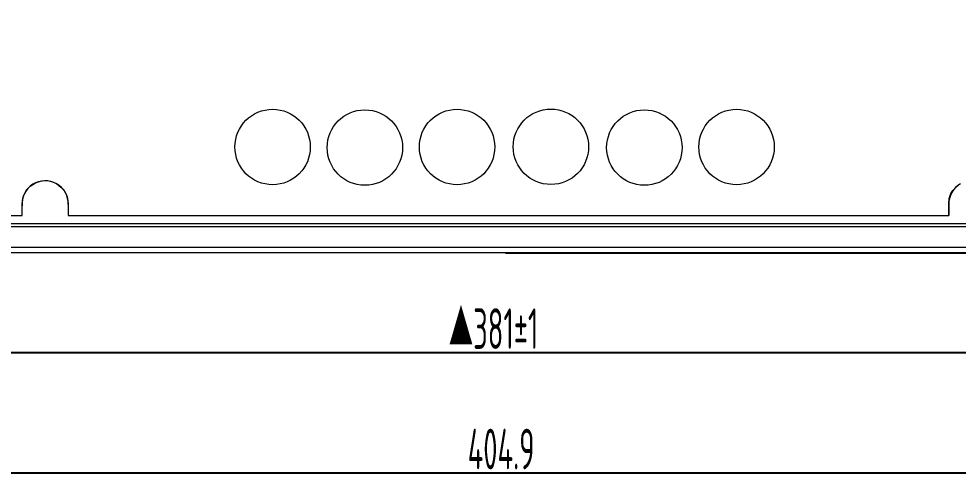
# Model space of a CAD drawing. Header units: millimetres. Extents: x 2768 to 3957, y 940 to 1781.
# Drawn here: x 2964.9 to 3126.9, y 1383.3 to 1462.8 of the extents above; entities that cross this region are included whole.
import ezdxf

# ---------------------------------------------------------------- set-up
doc = ezdxf.new("R2010")
doc.units = ezdxf.units.MM
doc.layers.add('layer 1', color=7, linetype='Continuous')
doc.layers.add('尺寸标注', color=2, linetype='Continuous', lineweight=25)
doc.layers.add('粗实线', color=7, linetype='Continuous', lineweight=50)
doc.styles.add('SGW', font='gbenor.shx', dxfattribs={"width": 0.6, "bigfont": 'hztxt.shx'})
doc.dimstyles.new('线性', dxfattribs={"dimtxt": 7, "dimasz": 3.5, "dimexe": 1.25, "dimexo": 0.625, "dimtad": 1, "dimdsep": 46, "dimtxsty": 'SGW', "dimcen": 2.5, "dimadec": 0, "dimazin": 0, "dimtfac": 1, "dimtmove": 0, "dimatfit": 3, "dimfxl": 0, "dimarcsym": 0})

# ---------------------------------------------------------------- blocks, each defined once
blk = doc.blocks.new('*D2')
at = {"layer": 'Defpoints', "color": 0, "transparency": 16777216}
for p in [(2857.49, 1435.65), (3238.49, 1435.65), (3238.49, 1405.25)]:
    blk.add_point(p, dxfattribs=at)
at = {"layer": '尺寸标注', "color": 0, "lineweight": -2, "transparency": 16777216}
for p, q in [((2857.49, 1435.03), (2857.49, 1404)), ((3238.49, 1435.03), (3238.49, 1404)), ((2860.99, 1405.25), (3234.99, 1405.25))]:
    blk.add_line(p, q, dxfattribs=at)
at = {"layer": '尺寸标注', "color": 0, "transparency": 16777216}
for points in [[(2860.99, 1405.83), (2860.99, 1404.67), (2857.49, 1405.25)], [(3234.99, 1405.83), (3234.99, 1404.67), (3238.49, 1405.25)]]:
    blk.add_solid(points, dxfattribs=at)
at = {"layer": '尺寸标注', "color": 0, "transparency": 16777216, "insert": (3046.81, 1409.37), "char_height": 7, "attachment_point": 5, "style": 'SGW'}
blk.add_mtext('\\M+181A3381%%P1', dxfattribs=at)
blk = doc.blocks.new('_DotSmall')
at = {"color": 0, "linetype": 'ByBlock', "const_width": 0.5}
blk.add_lwpolyline([(-0.0625, 0, 1), (0.0625, 0, 1)], format="xyb", close=True, dxfattribs=at)
blk = doc.blocks.new('*D5')
at = {"layer": 'Defpoints', "color": 0, "transparency": 16777216}
for p in [(2845.68, 1489.72), (3250.54, 1487.47), (3250.54, 1384.51)]:
    blk.add_point(p, dxfattribs=at)
at = {"layer": '尺寸标注', "color": 0, "lineweight": -2, "transparency": 16777216}
for p, q in [((2845.68, 1489.1), (2845.68, 1383.26)), ((3250.54, 1486.85), (3250.54, 1383.26)), ((2849.18, 1384.51), (3247.04, 1384.51))]:
    blk.add_line(p, q, dxfattribs=at)
at = {"layer": '尺寸标注', "color": 0, "transparency": 16777216}
for points in [[(2849.18, 1385.09), (2849.18, 1383.93), (2845.68, 1384.51)], [(3247.04, 1385.09), (3247.04, 1383.93), (3250.54, 1384.51)]]:
    blk.add_solid(points, dxfattribs=at)
at = {"layer": '尺寸标注', "color": 0, "transparency": 16777216, "insert": (3048.11, 1388.63), "char_height": 7, "attachment_point": 5, "style": 'SGW'}
blk.add_mtext('404.9', dxfattribs=at)
blk = doc.blocks.new('*D6')
at = {"layer": 'Defpoints', "color": 0, "transparency": 16777216}
for p in [(3048.36, 1617.42), (3281.8, 1617.42), (3048.24, 1422.42)]:
    blk.add_point(p, dxfattribs=at)
at = {"layer": '尺寸标注', "color": 0, "lineweight": -2, "transparency": 16777216}
for p, q in [((3048.98, 1617.42), (3283.05, 1617.42)), ((3281.8, 1425.92), (3281.8, 1613.92)), ((3048.87, 1422.42), (3283.05, 1422.42))]:
    blk.add_line(p, q, dxfattribs=at)
at = {"layer": '尺寸标注', "color": 0, "transparency": 16777216}
for points in [[(3281.22, 1613.92), (3282.38, 1613.92), (3281.8, 1617.42)], [(3281.22, 1425.92), (3282.38, 1425.92), (3281.8, 1422.42)]]:
    blk.add_solid(points, dxfattribs=at)
at = {"layer": '尺寸标注', "color": 0, "transparency": 16777216, "insert": (3277.67, 1519.92), "char_height": 7, "attachment_point": 5, "rotation": 90, "style": 'SGW'}
blk.add_mtext('195', dxfattribs=at)

msp = doc.modelspace()

# ---------------------------------------------------------------- linework, layer by layer
at = {"layer": 'layer 1', "lineweight": 9}
for points in [[(2967.347, 1434.244), (2966.097, 1433.452), (2965.387, 1432.034), (2965.502, 1430.559)], [(2971.467, 1434.338), (2970.182, 1435.072), (2968.597, 1435.035), (2967.347, 1434.244)], [(2973.478, 1430.742), (2973.525, 1432.22), (2972.751, 1433.604), (2971.467, 1434.338)], [(2973.478, 1430.996), (2973.478, 1430.996), (2973.478, 1428.871), (2973.478, 1428.871)], [(2973.478, 1430.996), (2973.478, 1430.996), (2973.478, 1428.871), (2973.478, 1428.871)], [(2973.478, 1430.996), (2973.478, 1430.996), (2973.478, 1428.871), (2973.478, 1428.871)], [(2973.478, 1430.996), (2973.478, 1430.996), (2973.478, 1428.871), (2973.478, 1428.871)], [(2973.478, 1430.996), (2973.478, 1430.996), (2973.478, 1428.871), (2973.478, 1428.871)], [(2973.478, 1430.996), (2973.478, 1430.996), (2973.478, 1428.871), (2973.478, 1428.871)], [(2973.478, 1430.996), (2973.478, 1430.996), (2973.478, 1428.871), (2973.478, 1428.871)], [(2973.478, 1430.996), (2973.478, 1430.996), (2973.478, 1428.871), (2973.478, 1428.871)], [(2973.478, 1430.996), (2973.478, 1430.996), (2973.478, 1428.871), (2973.478, 1428.871)], [(2973.478, 1430.996), (2973.478, 1430.996), (2973.478, 1428.871), (2973.478, 1428.871)], [(2973.478, 1430.996), (2973.478, 1430.996), (2973.478, 1428.871), (2973.478, 1428.871)], [(2973.478, 1430.996), (2973.478, 1430.996), (2973.478, 1428.871), (2973.478, 1428.871)], [(2973.478, 1430.996), (2973.478, 1430.996), (2973.478, 1428.871), (2973.478, 1428.871)], [(2973.478, 1430.996), (2973.478, 1430.996), (2973.478, 1428.871), (2973.478, 1428.871)], [(2973.478, 1430.996), (2973.478, 1430.996), (2973.478, 1428.871), (2973.478, 1428.871)], [(2973.478, 1430.996), (2973.478, 1430.996), (2973.478, 1428.871), (2973.478, 1428.871)], [(2973.478, 1430.996), (2973.478, 1430.996), (2973.478, 1428.871), (2973.478, 1428.871)], [(2973.478, 1430.996), (2973.478, 1430.996), (2973.478, 1428.871), (2973.478, 1428.871)], [(2973.478, 1430.996), (2973.478, 1430.996), (2973.478, 1428.871), (2973.478, 1428.871)], [(2973.478, 1430.996), (2973.478, 1430.996), (2973.478, 1428.871), (2973.478, 1428.871)], [(2973.478, 1430.996), (2973.478, 1430.996), (2973.478, 1428.871), (2973.478, 1428.871)], [(2973.478, 1430.996), (2973.478, 1430.996), (2973.478, 1430.996), (2973.478, 1430.996)], [(2973.478, 1428.871), (2973.478, 1428.871), (2973.478, 1428.871), (2973.478, 1428.871)], [(2976.475, 1428.871), (2976.475, 1428.871), (3124.804, 1428.871), (3124.804, 1428.871)], [(2976.475, 1428.871), (2976.475, 1428.871), (3124.804, 1428.871), (3124.804, 1428.871)], [(2976.475, 1428.871), (2976.475, 1428.871), (3124.804, 1428.871), (3124.804, 1428.871)], [(2976.475, 1428.871), (2976.475, 1428.871), (3124.804, 1428.871), (3124.804, 1428.871)], [(2976.475, 1428.871), (2976.475, 1428.871), (3124.804, 1428.871), (3124.804, 1428.871)], [(2976.475, 1428.871), (2976.475, 1428.871), (3124.804, 1428.871), (3124.804, 1428.871)], [(2976.475, 1428.871), (2976.475, 1428.871), (3124.804, 1428.871), (3124.804, 1428.871)], [(2976.475, 1428.871), (2976.475, 1428.871), (3124.804, 1428.871), (3124.804, 1428.871)], [(2976.475, 1428.871), (2976.475, 1428.871), (3124.804, 1428.871), (3124.804, 1428.871)], [(2976.475, 1428.871), (2976.475, 1428.871), (3124.804, 1428.871), (3124.804, 1428.871)], [(2976.475, 1428.871), (2976.475, 1428.871), (3124.804, 1428.871), (3124.804, 1428.871)], [(2976.475, 1428.871), (2976.475, 1428.871), (3124.804, 1428.871), (3124.804, 1428.871)], [(2976.475, 1428.871), (2976.475, 1428.871), (3124.804, 1428.871), (3124.804, 1428.871)], [(2976.475, 1428.871), (2976.475, 1428.871), (3124.804, 1428.871), (3124.804, 1428.871)], [(2976.475, 1428.871), (2976.475, 1428.871), (3124.804, 1428.871), (3124.804, 1428.871)], [(2976.475, 1428.871), (2976.475, 1428.871), (3124.804, 1428.871), (3124.804, 1428.871)], [(2976.475, 1428.871), (2976.475, 1428.871), (3124.804, 1428.871), (3124.804, 1428.871)], [(2976.475, 1428.871), (2976.475, 1428.871), (3124.804, 1428.871), (3124.804, 1428.871)], [(2976.475, 1428.871), (2976.475, 1428.871), (3124.804, 1428.871), (3124.804, 1428.871)], [(2976.475, 1428.871), (2976.475, 1428.871), (3124.804, 1428.871), (3124.804, 1428.871)], [(2976.475, 1428.871), (2976.475, 1428.871), (3124.804, 1428.871), (3124.804, 1428.871)], [(2976.475, 1428.871), (2976.475, 1428.871), (2976.475, 1428.871), (2976.475, 1428.871)]]:
    msp.add_open_spline(points, degree=3, dxfattribs=at)
at = {"layer": 'layer 1', "lineweight": 20}
for points in [[(2966.297, 1433.267), (2966.297, 1433.267), (2966.902, 1433.934), (2966.902, 1433.934)], [(2966.902, 1433.934), (2966.902, 1433.934), (2967.833, 1434.527), (2967.833, 1434.527)], [(2967.833, 1434.527), (2967.833, 1434.527), (2968.661, 1434.791), (2968.661, 1434.791)], [(2968.661, 1434.791), (2968.661, 1434.791), (2969.368, 1434.874), (2969.368, 1434.874)], [(2969.368, 1434.874), (2969.368, 1434.874), (2970.14, 1434.822), (2970.14, 1434.822)], [(2970.14, 1434.822), (2970.14, 1434.822), (2970.76, 1434.667), (2970.76, 1434.667)], [(2970.76, 1434.667), (2970.76, 1434.667), (2971.429, 1434.362), (2971.429, 1434.362)], [(2971.429, 1434.362), (2971.429, 1434.362), (2972.196, 1433.779), (2972.196, 1433.779)], [(2972.196, 1433.779), (2972.196, 1433.779), (2972.742, 1433.157), (2972.742, 1433.157)], [(2965.637, 1431.829), (2965.637, 1431.829), (2965.865, 1432.509), (2965.865, 1432.509)], [(2965.865, 1432.509), (2965.865, 1432.509), (2966.297, 1433.267), (2966.297, 1433.267)], [(2972.742, 1433.157), (2972.742, 1433.157), (2973.256, 1432.149), (2973.256, 1432.149)], [(2973.256, 1432.149), (2973.256, 1432.149), (2973.415, 1431.419), (2973.415, 1431.419)], [(2965.52, 1430.825), (2965.52, 1430.825), (2965.637, 1431.829), (2965.637, 1431.829)], [(2965.529, 1428.862), (2965.529, 1428.862), (2965.52, 1430.825), (2965.52, 1430.825)], [(2973.415, 1431.419), (2973.415, 1431.419), (2973.435, 1430.869), (2973.435, 1430.869)], [(2973.435, 1430.869), (2973.435, 1430.869), (2973.429, 1430.081), (2973.429, 1430.081)]]:
    msp.add_open_spline(points, degree=3, dxfattribs=at)
for points, knots in [([(2973.429, 1430.081), (2973.429, 1430.081), (2973.429, 1429.512), (2973.429, 1429.512), (2973.429, 1429.512), (2973.429, 1429.512), (2973.429, 1428.862), (2973.429, 1428.862)], [0.4, 0.4, 0.4, 0.4, 0.4045454545, 0.4045454545, 0.4045454545, 0.4045454645, 0.4090909091, 0.4090909091, 0.4090909091, 0.4090909091]), ([(2973.429, 1428.862), (2973.429, 1428.862), (2991.999, 1428.862), (2991.999, 1428.862), (2991.999, 1428.862), (2991.999, 1428.862), (3125.329, 1428.862), (3125.329, 1428.862)], [0.4090909091, 0.4090909091, 0.4090909091, 0.4090909091, 0.4136363636, 0.4136363636, 0.4136363636, 0.4136363736, 0.4181818182, 0.4181818182, 0.4181818182, 0.4181818182])]:
    msp.add_open_spline(points, degree=3, knots=knots, dxfattribs=at)
at = {"layer": '粗实线', "color": 7, "lineweight": 0}
for p, q in [((3193.612, 1427.425), (2902.872, 1427.425)), ((3193.612, 1426.925), (2902.872, 1426.925)), ((2902.872, 1423.425), (3193.612, 1423.425)), ((3193.612, 1422.425), (2902.872, 1422.425))]:
    msp.add_line(p, q, dxfattribs=at)
for centre in [(3008.712, 1440.675), (3024.612, 1440.574), (3040.512, 1440.675), (3056.702, 1440.714), (3072.812, 1440.574), (3088.712, 1440.675)]:
    msp.add_circle(centre, 6.5, dxfattribs=at)
for points in [[(3127.315, 1434.338), (3126.03, 1433.604), (3125.256, 1432.22), (3125.303, 1430.742)], [(3126.015, 1433.154), (3126.015, 1433.154), (3126.506, 1433.725), (3126.506, 1433.725)], [(3126.506, 1433.725), (3126.506, 1433.725), (3126.942, 1434.098), (3126.942, 1434.098)], [(3125.403, 1431.782), (3125.403, 1431.782), (3125.669, 1432.668), (3125.669, 1432.668)], [(3125.669, 1432.668), (3125.669, 1432.668), (3126.015, 1433.154), (3126.015, 1433.154)], [(3125.303, 1430.996), (3125.303, 1430.996), (3125.303, 1428.871), (3125.303, 1428.871)], [(3125.303, 1430.996), (3125.303, 1430.996), (3125.303, 1428.871), (3125.303, 1428.871)], [(3125.303, 1430.996), (3125.303, 1430.996), (3125.303, 1428.871), (3125.303, 1428.871)], [(3125.303, 1430.996), (3125.303, 1430.996), (3125.303, 1428.871), (3125.303, 1428.871)], [(3125.303, 1430.996), (3125.303, 1430.996), (3125.303, 1428.871), (3125.303, 1428.871)], [(3125.303, 1430.996), (3125.303, 1430.996), (3125.303, 1428.871), (3125.303, 1428.871)], [(3125.303, 1430.996), (3125.303, 1430.996), (3125.303, 1428.871), (3125.303, 1428.871)], [(3125.303, 1430.996), (3125.303, 1430.996), (3125.303, 1428.871), (3125.303, 1428.871)], [(3125.303, 1430.996), (3125.303, 1430.996), (3125.303, 1428.871), (3125.303, 1428.871)], [(3125.303, 1430.996), (3125.303, 1430.996), (3125.303, 1428.871), (3125.303, 1428.871)], [(3125.303, 1430.996), (3125.303, 1430.996), (3125.303, 1428.871), (3125.303, 1428.871)], [(3125.303, 1430.996), (3125.303, 1430.996), (3125.303, 1428.871), (3125.303, 1428.871)], [(3125.303, 1430.996), (3125.303, 1430.996), (3125.303, 1428.871), (3125.303, 1428.871)], [(3125.303, 1430.996), (3125.303, 1430.996), (3125.303, 1428.871), (3125.303, 1428.871)], [(3125.303, 1430.996), (3125.303, 1430.996), (3125.303, 1428.871), (3125.303, 1428.871)], [(3125.303, 1430.996), (3125.303, 1430.996), (3125.303, 1428.871), (3125.303, 1428.871)], [(3125.303, 1430.996), (3125.303, 1430.996), (3125.303, 1428.871), (3125.303, 1428.871)], [(3125.303, 1430.996), (3125.303, 1430.996), (3125.303, 1428.871), (3125.303, 1428.871)], [(3125.303, 1430.996), (3125.303, 1430.996), (3125.303, 1428.871), (3125.303, 1428.871)], [(3125.303, 1430.996), (3125.303, 1430.996), (3125.303, 1428.871), (3125.303, 1428.871)], [(3125.303, 1430.996), (3125.303, 1430.996), (3125.303, 1428.871), (3125.303, 1428.871)], [(3125.303, 1430.996), (3125.303, 1430.996), (3125.303, 1430.996), (3125.303, 1430.996)], [(3125.321, 1430.999), (3125.321, 1430.999), (3125.403, 1431.782), (3125.403, 1431.782)], [(3125.329, 1428.862), (3125.329, 1428.862), (3125.321, 1430.999), (3125.321, 1430.999)], [(3124.804, 1428.871), (3124.804, 1428.871), (3124.804, 1428.871), (3124.804, 1428.871)], [(3125.303, 1428.871), (3125.303, 1428.871), (3125.303, 1428.871), (3125.303, 1428.871)]]:
    msp.add_open_spline(points, degree=3, dxfattribs=at)
msp.add_open_spline([(2901.163, 1428.862), (2901.163, 1428.862), (2908.917, 1428.862), (2908.917, 1428.862), (2908.917, 1428.862), (2908.917, 1428.862), (2918.375, 1428.862), (2918.375, 1428.862), (2918.375, 1428.862), (2918.375, 1428.862), (2965.529, 1428.862), (2965.529, 1428.862)], degree=3, knots=[0.309090909, 0.309090909, 0.309090909, 0.309090909, 0.313636364, 0.313636364, 0.313636364, 0.313636374, 0.318181818, 0.318181818, 0.318181818, 0.318181828, 0.322727273, 0.322727273, 0.322727273, 0.322727273], dxfattribs=at)

# ---------------------------------------------------------------- dimensions: what is measured, and where the dimension line sits
at = {"layer": '尺寸标注'}
dim = msp.add_linear_dim(base=(3281.8, 1617.424), p1=(3048.242, 1422.425), p2=(3048.359, 1617.424), angle=90, dimstyle='线性', dxfattribs=at)
dim.commit()
dim.dimension.update_dxf_attribs({"geometry": '*D6', "text_midpoint": (3281.8, 1519.924), "dimtype": 160})
dim = msp.add_linear_dim(base=(3250.544, 1384.509), p1=(2845.68, 1489.724), p2=(3250.544, 1487.475), dimstyle='线性', override={"dimdec": 1, "dimldrblk": 'DotSmall'}, dxfattribs=at)
dim.commit()
dim.dimension.update_dxf_attribs({"geometry": '*D5', "text_midpoint": (3048.112, 1388.634)})
dim = msp.add_linear_dim(base=(3238.49, 1405.249), p1=(2857.49, 1435.655), p2=(3238.49, 1435.655), text='▲<>%%P1', dimstyle='线性', override={"dimldrblk": 'DotSmall'}, dxfattribs=at)
dim.commit()
dim.dimension.update_dxf_attribs({"geometry": '*D2', "text_midpoint": (3046.807, 1405.249), "dimtype": 160})

doc.saveas('drawing.dxf')
